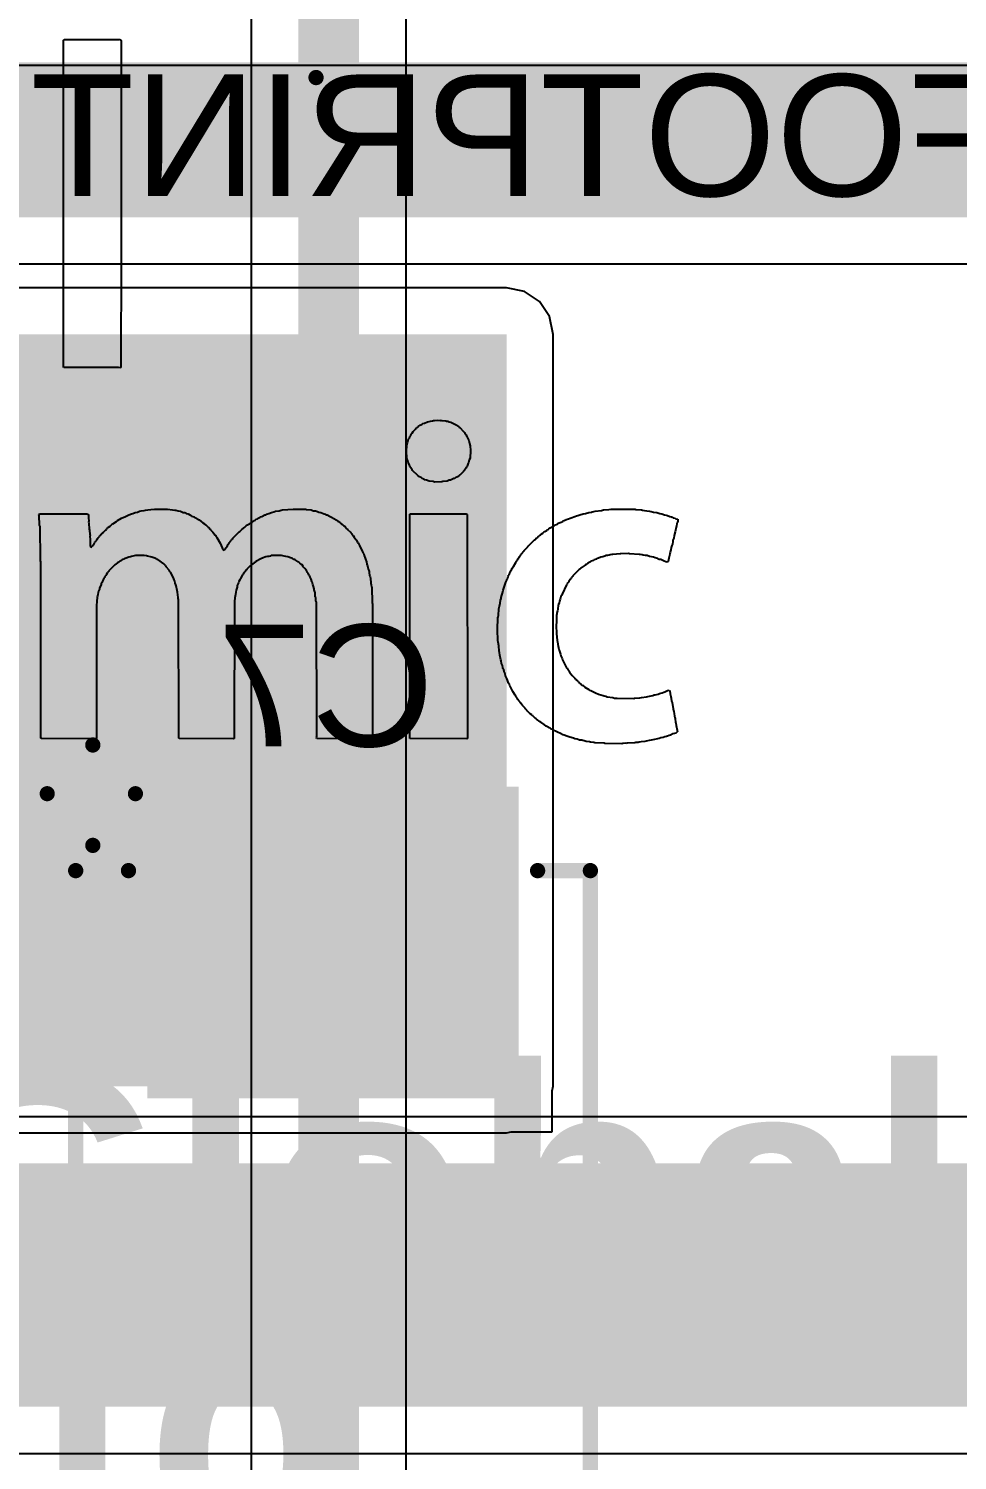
# Model space of a CAD drawing. Header units: inches. Extents: x -21 to 276, y -5 to 220.
# Drawn here: x 34.47 to 42.23, y 24.04 to 35.99 of the extents above; entities that cross this region are included whole.
import ezdxf

# ---------------------------------------------------------------- set-up
doc = ezdxf.new("R2010")
doc.units = ezdxf.units.IN
for name, color, linetype in [('Bottom Layer', 5, 'Continuous'), ('Bottom Overlay', 54, 'Continuous'), ('Bottom Paste', 16, 'Continuous'), ('Bottom Solder', 6, 'Continuous'), ('Ground', 16, 'Continuous'), ('Top Layer', 1, 'Continuous'), ('Top Overlay', 2, 'Continuous')]:
    doc.layers.add(name, color=color, linetype=linetype)
doc.styles.add('Arial', font='', dxfattribs={"height": 0.2})
doc.styles.add('Arial_Bold', font='', dxfattribs={"height": 0.2})
doc.styles.get('Arial').set_extended_font_data('Arial')
doc.styles.get('Arial_Bold').set_extended_font_data('Arial', bold=True)

# ---------------------------------------------------------------- blocks, each defined once
blk = doc.blocks.new('C____D_B_15')
at = {"layer": 'Bottom Layer'}
for points in [[(-4.25, 1.45), (-1.85, 1.45), (-1.85, -1.45), (-4.25, -1.45)], [(1.85, 1.45), (4.25, 1.45), (4.25, -1.45), (1.85, -1.45)]]:
    blk.add_hatch(color=5, dxfattribs=at).paths.add_polyline_path(points)
at = {"layer": 'Bottom Paste'}
for points in [[(-4.25, 1.45), (-1.85, 1.45), (-1.85, -1.45), (-4.25, -1.45)], [(1.85, 1.45), (4.25, 1.45), (4.25, -1.45), (1.85, -1.45)]]:
    blk.add_hatch(color=16, dxfattribs=at).paths.add_polyline_path(points)
at = {"layer": 'Bottom Solder'}
for points in [[(-4.352, 1.552), (-1.748, 1.552), (-1.748, -1.552), (-4.352, -1.552)], [(1.748, 1.552), (4.352, 1.552), (4.352, -1.552), (1.748, -1.552)]]:
    blk.add_hatch(color=6, dxfattribs=at).paths.add_polyline_path(points)
at = {"layer": 'Bottom Overlay'}
for points in [[(-3.65, 1.709, 0.127, 0.127, 0), (-3.65, 2.15, 0.127, 0.127, 0)], [(3.65, 2.15, 0.127, 0.127, 0), (-3.65, 2.15, 0.127, 0.127, 0)], [(3.65, 1.709, 0.127, 0.127, 0), (3.65, 2.15, 0.127, 0.127, 0)], [(-4.293, -2.388, 0.127, 0.127, 0), (-4.293, -1.651, 0.127, 0.127, 0)], [(-3.65, -2.15, 0.127, 0.127, 0), (-3.65, -1.709, 0.127, 0.127, 0)], [(3.65, -2.15, 0.127, 0.127, 0), (3.65, -1.709, 0.127, 0.127, 0)], [(-3.861, -2.007, 0.127, 0.127, 0), (-4.699, -2.007, 0.127, 0.127, 0)], [(3.65, -2.15, 0.127, 0.127, 0), (-3.65, -2.15, 0.127, 0.127, 0)]]:
    blk.add_lwpolyline(points, format="xyseb", dxfattribs=at)
for points in [[(-3.682, 2.15, 0.0635, 0.0635, 1), (-3.618, 2.15, 0.0635, 0.0635, 1)], [(-3.682, 2.15, 0.0635, 0.0635, 1), (-3.618, 2.15, 0.0635, 0.0635, 1)], [(3.618, 2.15, 0.0635, 0.0635, 1), (3.682, 2.15, 0.0635, 0.0635, 1)], [(3.618, 2.15, 0.0635, 0.0635, 1), (3.682, 2.15, 0.0635, 0.0635, 1)], [(-3.682, 1.709, 0.0635, 0.0635, 1), (-3.618, 1.709, 0.0635, 0.0635, 1)], [(3.618, 1.709, 0.0635, 0.0635, 1), (3.682, 1.709, 0.0635, 0.0635, 1)], [(-4.324, -1.651, 0.0635, 0.0635, 1), (-4.261, -1.651, 0.0635, 0.0635, 1)], [(-3.682, -1.709, 0.0635, 0.0635, 1), (-3.618, -1.709, 0.0635, 0.0635, 1)], [(3.618, -1.709, 0.0635, 0.0635, 1), (3.682, -1.709, 0.0635, 0.0635, 1)], [(-4.731, -2.007, 0.0635, 0.0635, 1), (-4.667, -2.007, 0.0635, 0.0635, 1)], [(-3.893, -2.007, 0.0635, 0.0635, 1), (-3.829, -2.007, 0.0635, 0.0635, 1)], [(-3.682, -2.15, 0.0635, 0.0635, 1), (-3.618, -2.15, 0.0635, 0.0635, 1)], [(-3.682, -2.15, 0.0635, 0.0635, 1), (-3.618, -2.15, 0.0635, 0.0635, 1)], [(3.618, -2.15, 0.0635, 0.0635, 1), (3.682, -2.15, 0.0635, 0.0635, 1)], [(3.618, -2.15, 0.0635, 0.0635, 1), (3.682, -2.15, 0.0635, 0.0635, 1)], [(-4.324, -2.388, 0.0635, 0.0635, 1), (-4.261, -2.388, 0.0635, 0.0635, 1)]]:
    blk.add_lwpolyline(points, format="xyseb", close=True, dxfattribs=at)
blk = doc.blocks.new('HC_49S_SMD_52')
at = {"layer": 'Top Overlay'}
for points in [[(-5.715, -2.515, 0.127, 0.127, 0), (-5.715, -1.422, 0.127, 0.127, 0)], [(-5.715, -2.515, 0.127, 0.127, 0), (5.715, -2.515, 0.127, 0.127, 0)]]:
    blk.add_lwpolyline(points, format="xyseb", dxfattribs=at)
blk.add_lwpolyline([(-5.747, -2.515, 0.0635, 0.0635, 1), (-5.683, -2.515, 0.0635, 0.0635, 1)], format="xyseb", close=True, dxfattribs=at)
blk.add_lwpolyline([(-5.747, -2.515, 0.0635, 0.0635, 1), (-5.683, -2.515, 0.0635, 0.0635, 1)], format="xyseb", close=True, dxfattribs=at)

msp = doc.modelspace()

# ---------------------------------------------------------------- hatches: boundary and pattern name
at = {"layer": 'Bottom Layer'}
for points in [[(10.399, 34.417), (57.582, 34.417), (57.582, 35.712), (10.399, 35.712)], [(25.438, 27.163), (38.468, 27.163), (38.468, 33.441), (25.438, 33.441)]]:
    msp.add_hatch(color=5, dxfattribs=at).paths.add_polyline_path(points)
at = {"layer": 'Top Layer'}
msp.add_hatch(color=1, dxfattribs=at).paths.add_polyline_path([(8.763, 24.486), (49.835, 24.486), (49.835, 26.518), (8.763, 26.518)])

# ---------------------------------------------------------------- linework, layer by layer
at = {"layer": 'Bottom Layer'}
for p, q in [((13.774, 34.029), (44.884, 34.029)), ((38.468, 33.829), (25.438, 33.829)), ((38.617, 33.8), (38.468, 33.829)), ((38.743, 33.716), (38.617, 33.8)), ((38.827, 33.59), (38.743, 33.716)), ((38.856, 33.441), (38.827, 33.59)), ((38.856, 27.163), (38.856, 33.441)), ((38.849, 27.125), (38.856, 27.163)), ((38.849, 26.782), (38.849, 27.125)), ((38.468, 26.775), (38.506, 26.782)), ((38.506, 26.782), (38.849, 26.782)), ((29.764, 26.775), (38.468, 26.775))]:
    msp.add_line(p, q, dxfattribs=at)
at = {"layer": 'Ground'}
for p, q in [((36.335, 53.1), (36.335, 22.648)), ((37.63, 22.38), (37.63, 53.1))]:
    msp.add_line(p, q, dxfattribs=at)
msp.add_lwpolyline([(36.982, 22.38, 0.508, 0.508, 0), (36.982, 53.315, 0.508, 0.508, 0)], format="xyseb", dxfattribs=at)
at = {"layer": 'Top Layer'}
for p, q in [((19.893, 35.689), (48.987, 35.689)), ((49.835, 26.906), (28.302, 26.906)), ((8.437, 24.097), (46.5, 24.097))]:
    msp.add_line(p, q, dxfattribs=at)
at = {"layer": 'Top Overlay'}
for p, q in [((34.765, 33.169), (34.767, 35.898)), ((34.767, 35.898), (34.771, 35.902)), ((34.771, 35.902), (34.787, 35.904)), ((34.787, 35.904), (35.23, 35.903)), ((35.23, 35.903), (35.238, 35.906)), ((35.238, 35.906), (35.246, 35.898)), ((35.246, 35.898), (35.249, 35.889)), ((35.249, 35.889), (35.249, 34.096)), ((35.249, 34.093), (35.246, 33.164)), ((35.249, 34.096), (35.249, 34.093)), ((34.769, 33.165), (34.765, 33.169)), ((35.226, 33.163), (34.769, 33.165)), ((35.236, 33.16), (35.226, 33.163)), ((35.246, 33.164), (35.236, 33.16)), ((37.694, 32.636), (37.695, 32.639)), ((37.695, 32.639), (37.7, 32.642)), ((37.7, 32.642), (37.706, 32.648)), ((37.706, 32.648), (37.707, 32.651)), ((37.707, 32.651), (37.712, 32.654)), ((37.712, 32.654), (37.715, 32.657)), ((37.715, 32.657), (37.718, 32.662)), ((37.718, 32.662), (37.729, 32.669)), ((37.729, 32.669), (37.73, 32.672)), ((37.73, 32.672), (37.747, 32.682)), ((37.747, 32.682), (37.752, 32.686)), ((37.752, 32.686), (37.763, 32.691)), ((37.763, 32.691), (37.768, 32.696)), ((37.768, 32.696), (37.781, 32.699)), ((37.781, 32.699), (37.806, 32.71)), ((37.806, 32.71), (37.82, 32.712)), ((37.82, 32.712), (37.831, 32.717)), ((37.831, 32.717), (37.848, 32.719)), ((37.848, 32.719), (37.857, 32.722)), ((37.857, 32.722), (37.864, 32.722)), ((37.864, 32.722), (37.867, 32.722)), ((37.867, 32.722), (37.887, 32.723)), ((37.887, 32.723), (37.914, 32.722)), ((37.914, 32.722), (37.921, 32.724)), ((37.921, 32.724), (37.928, 32.722)), ((37.928, 32.722), (37.96, 32.719)), ((37.96, 32.719), (37.967, 32.717)), ((37.967, 32.717), (37.977, 32.715)), ((37.977, 32.715), (37.989, 32.71)), ((37.989, 32.71), (38.003, 32.707)), ((38.003, 32.707), (38.052, 32.682)), ((38.052, 32.682), (38.057, 32.677)), ((38.057, 32.677), (38.068, 32.67)), ((38.068, 32.67), (38.073, 32.665)), ((38.073, 32.665), (38.078, 32.663)), ((38.078, 32.663), (38.109, 32.631)), ((37.635, 32.516), (37.638, 32.523)), ((37.638, 32.523), (37.64, 32.537)), ((37.64, 32.537), (37.647, 32.554)), ((37.647, 32.554), (37.649, 32.568)), ((37.649, 32.568), (37.657, 32.575)), ((37.657, 32.575), (37.66, 32.588)), ((37.66, 32.588), (37.668, 32.598)), ((37.668, 32.598), (37.673, 32.61)), ((37.673, 32.61), (37.68, 32.617)), ((37.68, 32.617), (37.687, 32.629)), ((37.687, 32.629), (37.694, 32.636)), ((38.109, 32.631), (38.112, 32.627)), ((38.112, 32.627), (38.117, 32.622)), ((38.117, 32.622), (38.119, 32.617)), ((38.119, 32.617), (38.131, 32.601)), ((38.131, 32.601), (38.136, 32.585)), ((38.136, 32.585), (38.14, 32.582)), ((38.14, 32.582), (38.145, 32.57)), ((38.145, 32.57), (38.152, 32.554)), ((38.152, 32.554), (38.154, 32.544)), ((38.154, 32.544), (38.158, 32.529)), ((38.158, 32.529), (38.163, 32.509)), ((37.633, 32.46), (37.635, 32.516)), ((37.635, 32.415), (37.633, 32.46)), ((37.638, 32.399), (37.635, 32.415)), ((37.644, 32.384), (37.638, 32.399)), ((38.163, 32.408), (38.156, 32.392)), ((38.163, 32.509), (38.166, 32.472)), ((38.166, 32.472), (38.163, 32.408)), ((37.647, 32.371), (37.644, 32.384)), ((37.657, 32.35), (37.647, 32.371)), ((37.661, 32.338), (37.657, 32.35)), ((37.673, 32.317), (37.661, 32.338)), ((37.68, 32.31), (37.673, 32.317)), ((37.682, 32.305), (37.68, 32.31)), ((37.726, 32.262), (37.682, 32.305)), ((38.107, 32.296), (38.078, 32.266)), ((38.109, 32.3), (38.107, 32.296)), ((38.117, 32.307), (38.109, 32.3)), ((38.124, 32.319), (38.117, 32.307)), ((38.131, 32.326), (38.124, 32.319)), ((38.133, 32.336), (38.131, 32.326)), ((38.139, 32.341), (38.133, 32.336)), ((38.147, 32.364), (38.139, 32.341)), ((38.151, 32.367), (38.147, 32.364)), ((38.156, 32.392), (38.151, 32.367)), ((37.73, 32.259), (37.726, 32.262)), ((37.739, 32.251), (37.73, 32.259)), ((37.754, 32.245), (37.739, 32.251)), ((37.762, 32.237), (37.754, 32.245)), ((37.777, 32.233), (37.762, 32.237)), ((37.784, 32.226), (37.777, 32.233)), ((37.799, 32.224), (37.784, 32.226)), ((37.822, 32.215), (37.799, 32.224)), ((37.855, 32.212), (37.822, 32.215)), ((37.867, 32.208), (37.855, 32.212)), ((37.926, 32.209), (37.867, 32.208)), ((37.936, 32.211), (37.926, 32.209)), ((37.972, 32.215), (37.936, 32.211)), ((37.989, 32.222), (37.972, 32.215)), ((38, 32.224), (37.989, 32.222)), ((38.026, 32.236), (38, 32.224)), ((38.036, 32.238), (38.026, 32.236)), ((38.043, 32.245), (38.036, 32.238)), ((38.052, 32.248), (38.043, 32.245)), ((38.057, 32.252), (38.052, 32.248)), ((38.073, 32.262), (38.057, 32.252)), ((38.074, 32.265), (38.073, 32.262)), ((38.078, 32.266), (38.074, 32.265)), ((34.561, 31.934), (34.563, 31.939)), ((34.563, 31.927), (34.561, 31.934)), ((34.563, 31.939), (34.567, 31.942)), ((34.566, 31.847), (34.563, 31.927)), ((34.567, 31.942), (34.584, 31.941)), ((34.584, 31.941), (34.961, 31.942)), ((34.961, 31.942), (34.974, 31.937)), ((34.974, 31.937), (34.976, 31.92)), ((34.976, 31.92), (34.975, 31.907)), ((35.25, 31.905), (35.285, 31.921)), ((35.285, 31.921), (35.311, 31.933)), ((35.311, 31.933), (35.334, 31.942)), ((35.334, 31.942), (35.344, 31.945)), ((35.344, 31.945), (35.365, 31.954)), ((35.365, 31.954), (35.384, 31.956)), ((35.384, 31.956), (35.4, 31.964)), ((35.4, 31.964), (35.416, 31.966)), ((35.416, 31.966), (35.439, 31.969)), ((35.439, 31.969), (35.45, 31.974)), ((35.45, 31.974), (35.472, 31.976)), ((35.472, 31.976), (35.497, 31.979)), ((35.497, 31.979), (35.526, 31.981)), ((35.526, 31.981), (35.628, 31.982)), ((35.628, 31.982), (35.635, 31.98)), ((35.635, 31.98), (35.676, 31.976)), ((35.676, 31.976), (35.695, 31.974)), ((35.695, 31.974), (35.704, 31.972)), ((35.704, 31.972), (35.724, 31.966)), ((35.724, 31.966), (35.745, 31.964)), ((35.745, 31.964), (35.766, 31.954)), ((35.766, 31.954), (35.78, 31.952)), ((35.78, 31.952), (35.792, 31.945)), ((35.792, 31.945), (35.807, 31.941)), ((35.807, 31.941), (35.822, 31.933)), ((35.822, 31.933), (35.834, 31.928)), ((35.834, 31.928), (35.839, 31.924)), ((35.839, 31.924), (35.858, 31.917)), ((36.411, 31.917), (36.423, 31.921)), ((36.423, 31.921), (36.449, 31.933)), ((36.449, 31.933), (36.458, 31.935)), ((36.458, 31.935), (36.463, 31.94)), ((36.463, 31.94), (36.482, 31.945)), ((36.482, 31.945), (36.503, 31.954)), ((36.503, 31.954), (36.523, 31.958)), ((36.523, 31.958), (36.536, 31.964)), ((36.536, 31.964), (36.569, 31.968)), ((36.569, 31.968), (36.585, 31.973)), ((36.585, 31.973), (36.595, 31.975)), ((36.595, 31.975), (36.684, 31.982)), ((36.684, 31.982), (36.789, 31.98)), ((36.789, 31.98), (36.796, 31.978)), ((36.796, 31.978), (36.834, 31.975)), ((36.834, 31.975), (36.846, 31.971)), ((36.846, 31.971), (36.855, 31.968)), ((36.855, 31.968), (36.871, 31.966)), ((36.871, 31.966), (36.887, 31.962)), ((36.887, 31.962), (36.9, 31.956)), ((36.9, 31.956), (36.917, 31.953)), ((36.917, 31.953), (36.929, 31.948)), ((36.929, 31.948), (36.944, 31.942)), ((36.944, 31.942), (36.954, 31.94)), ((36.954, 31.94), (36.958, 31.935)), ((36.958, 31.935), (36.968, 31.933)), ((36.968, 31.933), (36.994, 31.921)), ((36.994, 31.921), (37.005, 31.914)), ((37.659, 30.995), (37.661, 31.939)), ((37.661, 31.939), (37.665, 31.942)), ((37.665, 31.942), (37.68, 31.941)), ((37.68, 31.941), (38.129, 31.942)), ((38.129, 31.942), (38.14, 31.937)), ((38.14, 31.937), (38.141, 30.067)), ((39.007, 31.91), (39.038, 31.921)), ((39.038, 31.921), (39.051, 31.925)), ((39.051, 31.925), (39.062, 31.929)), ((39.062, 31.929), (39.081, 31.934)), ((39.081, 31.934), (39.108, 31.942)), ((39.108, 31.942), (39.128, 31.946)), ((39.128, 31.946), (39.155, 31.954)), ((39.155, 31.954), (39.176, 31.956)), ((39.176, 31.956), (39.183, 31.959)), ((39.183, 31.959), (39.196, 31.962)), ((39.196, 31.962), (39.208, 31.965)), ((39.208, 31.965), (39.261, 31.971)), ((39.261, 31.971), (39.277, 31.975)), ((39.277, 31.975), (39.322, 31.978)), ((39.322, 31.978), (39.338, 31.98)), ((39.338, 31.98), (39.425, 31.982)), ((39.425, 31.982), (39.542, 31.98)), ((39.542, 31.98), (39.549, 31.978)), ((39.549, 31.978), (39.596, 31.975)), ((39.596, 31.975), (39.603, 31.973)), ((39.603, 31.973), (39.621, 31.969)), ((39.621, 31.969), (39.64, 31.967)), ((39.64, 31.967), (39.663, 31.965)), ((39.663, 31.965), (39.675, 31.962)), ((39.675, 31.962), (39.695, 31.956)), ((39.695, 31.956), (39.722, 31.953)), ((39.722, 31.953), (39.749, 31.945)), ((39.749, 31.945), (39.765, 31.942)), ((39.765, 31.942), (39.788, 31.934)), ((39.788, 31.934), (39.802, 31.932)), ((39.802, 31.932), (39.811, 31.929)), ((39.811, 31.929), (39.831, 31.921)), ((39.831, 31.921), (39.846, 31.918)), ((34.57, 31.836), (34.566, 31.847)), ((34.573, 31.559), (34.57, 31.836)), ((34.975, 31.907), (34.978, 31.884)), ((34.978, 31.884), (34.976, 31.871)), ((34.976, 31.871), (34.979, 31.864)), ((34.979, 31.864), (34.981, 31.814)), ((34.981, 31.814), (34.983, 31.807)), ((34.983, 31.807), (34.986, 31.77)), ((35.105, 31.796), (35.116, 31.806)), ((35.116, 31.806), (35.121, 31.809)), ((35.121, 31.809), (35.124, 31.812)), ((35.124, 31.812), (35.127, 31.817)), ((35.127, 31.817), (35.135, 31.823)), ((35.135, 31.823), (35.137, 31.827)), ((35.137, 31.827), (35.142, 31.83)), ((35.142, 31.83), (35.155, 31.84)), ((35.155, 31.84), (35.169, 31.852)), ((35.169, 31.852), (35.177, 31.858)), ((35.177, 31.858), (35.208, 31.879)), ((35.208, 31.879), (35.212, 31.881)), ((35.212, 31.881), (35.217, 31.886)), ((35.217, 31.886), (35.25, 31.905)), ((35.858, 31.917), (35.862, 31.912)), ((35.862, 31.912), (35.878, 31.906)), ((35.878, 31.906), (35.883, 31.9)), ((35.883, 31.9), (35.9, 31.891)), ((35.9, 31.891), (35.916, 31.879)), ((35.916, 31.879), (35.929, 31.868)), ((35.929, 31.868), (35.943, 31.859)), ((35.943, 31.859), (35.949, 31.853)), ((35.949, 31.853), (35.954, 31.851)), ((35.954, 31.851), (35.975, 31.83)), ((35.975, 31.83), (35.98, 31.827)), ((35.98, 31.827), (35.991, 31.813)), ((35.991, 31.813), (35.994, 31.809)), ((35.994, 31.809), (35.998, 31.806)), ((35.998, 31.806), (36.004, 31.8)), ((36.004, 31.8), (36.007, 31.796)), ((36.238, 31.795), (36.252, 31.809)), ((36.252, 31.809), (36.257, 31.811)), ((36.257, 31.811), (36.266, 31.82)), ((36.266, 31.82), (36.271, 31.823)), ((36.271, 31.823), (36.28, 31.832)), ((36.28, 31.832), (36.285, 31.834)), ((36.285, 31.834), (36.292, 31.841)), ((36.292, 31.841), (36.304, 31.849)), ((36.304, 31.849), (36.32, 31.86)), ((36.32, 31.86), (36.336, 31.87)), ((36.336, 31.87), (36.341, 31.874)), ((36.341, 31.874), (36.353, 31.881)), ((36.353, 31.881), (36.358, 31.886)), ((36.358, 31.886), (36.367, 31.888)), ((36.367, 31.888), (36.376, 31.898)), ((36.376, 31.898), (36.386, 31.9)), ((36.386, 31.9), (36.393, 31.907)), ((36.393, 31.907), (36.408, 31.913)), ((36.408, 31.913), (36.411, 31.917)), ((37.005, 31.914), (37.026, 31.903)), ((37.026, 31.903), (37.043, 31.893)), ((37.043, 31.893), (37.047, 31.888)), ((37.047, 31.888), (37.059, 31.881)), ((37.059, 31.881), (37.064, 31.877)), ((37.064, 31.877), (37.076, 31.87)), ((37.076, 31.87), (37.08, 31.865)), ((37.08, 31.865), (37.085, 31.863)), ((37.085, 31.863), (37.092, 31.856)), ((37.092, 31.856), (37.097, 31.853)), ((37.097, 31.853), (37.106, 31.844)), ((37.106, 31.844), (37.111, 31.841)), ((37.111, 31.841), (37.117, 31.838)), ((37.117, 31.838), (37.119, 31.833)), ((37.119, 31.833), (37.134, 31.818)), ((37.134, 31.818), (37.138, 31.817)), ((37.138, 31.817), (37.14, 31.812)), ((37.14, 31.812), (37.164, 31.789)), ((38.787, 31.795), (38.803, 31.804)), ((38.803, 31.804), (38.808, 31.809)), ((38.808, 31.809), (38.815, 31.811)), ((38.815, 31.811), (38.822, 31.818)), ((38.822, 31.818), (38.833, 31.825)), ((38.833, 31.825), (38.855, 31.837)), ((38.855, 31.837), (38.859, 31.841)), ((38.859, 31.841), (38.869, 31.844)), ((38.869, 31.844), (38.876, 31.851)), ((38.876, 31.851), (38.891, 31.857)), ((38.891, 31.857), (38.895, 31.86)), ((38.895, 31.86), (38.899, 31.863)), ((38.899, 31.863), (38.925, 31.874)), ((38.925, 31.874), (38.937, 31.879)), ((38.937, 31.879), (38.941, 31.884)), ((38.941, 31.884), (38.964, 31.892)), ((38.964, 31.892), (38.967, 31.895)), ((38.967, 31.895), (38.986, 31.9)), ((38.986, 31.9), (38.998, 31.907)), ((38.998, 31.907), (39.007, 31.91)), ((39.846, 31.918), (39.85, 31.914)), ((39.85, 31.914), (39.861, 31.91)), ((39.861, 31.91), (39.876, 31.907)), ((39.876, 31.907), (39.883, 31.9)), ((39.879, 31.807), (39.877, 31.791)), ((39.881, 31.817), (39.879, 31.807)), ((39.888, 31.843), (39.881, 31.817)), ((39.883, 31.9), (39.9, 31.897)), ((39.891, 31.859), (39.888, 31.843)), ((39.894, 31.87), (39.891, 31.859)), ((39.899, 31.872), (39.894, 31.87)), ((39.9, 31.897), (39.899, 31.872)), ((34.986, 31.77), (34.988, 31.763)), ((34.988, 31.763), (34.986, 31.753)), ((34.986, 31.753), (34.988, 31.73)), ((34.988, 31.73), (34.99, 31.669)), ((35.009, 31.674), (35.016, 31.685)), ((35.016, 31.685), (35.021, 31.69)), ((35.021, 31.69), (35.026, 31.702)), ((35.026, 31.702), (35.033, 31.709)), ((35.033, 31.709), (35.035, 31.714)), ((35.035, 31.714), (35.044, 31.723)), ((35.044, 31.723), (35.051, 31.735)), ((35.051, 31.735), (35.056, 31.739)), ((35.056, 31.739), (35.058, 31.744)), ((35.058, 31.744), (35.068, 31.753)), ((35.068, 31.753), (35.07, 31.758)), ((35.07, 31.758), (35.08, 31.768)), ((35.08, 31.768), (35.082, 31.772)), ((35.082, 31.772), (35.09, 31.778)), ((35.09, 31.778), (35.095, 31.785)), ((35.095, 31.785), (35.1, 31.788)), ((35.1, 31.788), (35.105, 31.796)), ((36.007, 31.796), (36.011, 31.793)), ((36.011, 31.793), (36.014, 31.789)), ((36.014, 31.789), (36.024, 31.776)), ((36.024, 31.776), (36.03, 31.768)), ((36.03, 31.768), (36.035, 31.763)), ((36.035, 31.763), (36.042, 31.751)), ((36.042, 31.751), (36.047, 31.746)), ((36.047, 31.746), (36.075, 31.697)), ((36.075, 31.697), (36.093, 31.657)), ((36.135, 31.675), (36.143, 31.688)), ((36.143, 31.688), (36.147, 31.692)), ((36.147, 31.692), (36.154, 31.704)), ((36.154, 31.704), (36.159, 31.709)), ((36.159, 31.709), (36.162, 31.714)), ((36.162, 31.714), (36.171, 31.723)), ((36.171, 31.723), (36.173, 31.728)), ((36.173, 31.728), (36.183, 31.737)), ((36.183, 31.737), (36.185, 31.742)), ((36.185, 31.742), (36.204, 31.761)), ((36.204, 31.761), (36.206, 31.765)), ((36.206, 31.765), (36.233, 31.792)), ((36.233, 31.792), (36.238, 31.795)), ((37.164, 31.789), (37.166, 31.784)), ((37.166, 31.784), (37.173, 31.777)), ((37.173, 31.777), (37.175, 31.772)), ((37.175, 31.772), (37.179, 31.766)), ((37.179, 31.766), (37.182, 31.765)), ((37.182, 31.765), (37.185, 31.761)), ((37.185, 31.761), (37.195, 31.748)), ((37.195, 31.748), (37.201, 31.739)), ((37.201, 31.739), (37.211, 31.725)), ((37.211, 31.725), (37.213, 31.721)), ((37.213, 31.721), (37.218, 31.716)), ((37.218, 31.716), (37.222, 31.704)), ((37.222, 31.704), (37.227, 31.699)), ((37.227, 31.699), (37.239, 31.678)), ((38.647, 31.671), (38.702, 31.726)), ((38.702, 31.726), (38.707, 31.729)), ((38.707, 31.729), (38.718, 31.741)), ((38.718, 31.741), (38.723, 31.743)), ((38.723, 31.743), (38.733, 31.752)), ((38.733, 31.752), (38.737, 31.755)), ((38.737, 31.755), (38.747, 31.764)), ((38.747, 31.764), (38.751, 31.766)), ((38.751, 31.766), (38.758, 31.773)), ((38.758, 31.773), (38.77, 31.78)), ((38.77, 31.78), (38.775, 31.785)), ((38.775, 31.785), (38.78, 31.788)), ((38.78, 31.788), (38.787, 31.795)), ((39.853, 31.69), (39.849, 31.678)), ((39.856, 31.711), (39.853, 31.69)), ((39.858, 31.718), (39.856, 31.711)), ((39.864, 31.738), (39.858, 31.721)), ((39.858, 31.721), (39.858, 31.718)), ((39.867, 31.761), (39.864, 31.738)), ((39.877, 31.791), (39.867, 31.761)), ((34.99, 31.669), (34.994, 31.665)), ((34.994, 31.665), (35.001, 31.668)), ((35.001, 31.668), (35.009, 31.674)), ((35.273, 31.565), (35.261, 31.56)), ((35.277, 31.568), (35.273, 31.565)), ((35.29, 31.572), (35.277, 31.568)), ((35.311, 31.581), (35.29, 31.572)), ((35.325, 31.583), (35.311, 31.581)), ((35.334, 31.586), (35.325, 31.583)), ((35.345, 31.589), (35.334, 31.586)), ((35.369, 31.593), (35.345, 31.589)), ((35.376, 31.595), (35.369, 31.593)), ((35.439, 31.594), (35.376, 31.595)), ((35.46, 31.592), (35.439, 31.594)), ((35.469, 31.589), (35.46, 31.592)), ((35.494, 31.583), (35.469, 31.589)), ((35.503, 31.581), (35.494, 31.583)), ((35.52, 31.574), (35.503, 31.581)), ((35.529, 31.572), (35.52, 31.574)), ((35.541, 31.567), (35.529, 31.572)), ((35.545, 31.562), (35.541, 31.567)), ((35.555, 31.56), (35.545, 31.562)), ((36.093, 31.657), (36.102, 31.642)), ((36.102, 31.642), (36.109, 31.64)), ((36.109, 31.64), (36.115, 31.646)), ((36.115, 31.646), (36.124, 31.662)), ((36.124, 31.662), (36.135, 31.675)), ((36.416, 31.567), (36.374, 31.543)), ((36.435, 31.574), (36.416, 31.567)), ((36.448, 31.58), (36.435, 31.574)), ((36.457, 31.582), (36.448, 31.58)), ((36.471, 31.585), (36.457, 31.582)), ((36.481, 31.587), (36.471, 31.585)), ((36.494, 31.59), (36.481, 31.587)), ((36.501, 31.593), (36.494, 31.59)), ((36.578, 31.595), (36.501, 31.593)), ((36.587, 31.593), (36.578, 31.595)), ((36.611, 31.59), (36.587, 31.593)), ((36.623, 31.586), (36.611, 31.59)), ((36.641, 31.583), (36.623, 31.586)), ((36.663, 31.574), (36.641, 31.583)), ((36.677, 31.572), (36.663, 31.574)), ((36.691, 31.562), (36.677, 31.572)), ((36.695, 31.56), (36.691, 31.562)), ((37.239, 31.678), (37.265, 31.624)), ((37.265, 31.624), (37.269, 31.613)), ((37.269, 31.613), (37.274, 31.608)), ((37.274, 31.608), (37.277, 31.593)), ((37.277, 31.593), (37.286, 31.573)), ((37.286, 31.573), (37.288, 31.563)), ((37.288, 31.563), (37.297, 31.542)), ((38.558, 31.556), (38.565, 31.568)), ((38.565, 31.568), (38.569, 31.573)), ((38.569, 31.573), (38.577, 31.585)), ((38.577, 31.585), (38.581, 31.589)), ((38.581, 31.589), (38.588, 31.601)), ((38.588, 31.601), (38.593, 31.606)), ((38.593, 31.606), (38.595, 31.61)), ((38.595, 31.61), (38.605, 31.62)), ((38.605, 31.62), (38.607, 31.624)), ((38.607, 31.624), (38.614, 31.631)), ((38.614, 31.631), (38.616, 31.636)), ((38.616, 31.636), (38.626, 31.646)), ((38.626, 31.646), (38.628, 31.65)), ((38.628, 31.65), (38.645, 31.667)), ((38.645, 31.667), (38.647, 31.671)), ((39.218, 31.565), (39.207, 31.56)), ((39.222, 31.568), (39.218, 31.565)), ((39.235, 31.572), (39.222, 31.568)), ((39.256, 31.581), (39.235, 31.572)), ((39.272, 31.583), (39.256, 31.581)), ((39.288, 31.589), (39.272, 31.583)), ((39.301, 31.593), (39.288, 31.589)), ((39.31, 31.595), (39.301, 31.593)), ((39.326, 31.597), (39.31, 31.595)), ((39.333, 31.6), (39.326, 31.597)), ((39.347, 31.602), (39.333, 31.6)), ((39.355, 31.604), (39.347, 31.602)), ((39.416, 31.607), (39.355, 31.604)), ((39.423, 31.609), (39.416, 31.607)), ((39.486, 31.611), (39.423, 31.609)), ((39.496, 31.608), (39.486, 31.611)), ((39.575, 31.604), (39.496, 31.608)), ((39.584, 31.602), (39.575, 31.604)), ((39.601, 31.6), (39.584, 31.602)), ((39.608, 31.597), (39.601, 31.6)), ((39.627, 31.595), (39.608, 31.597)), ((39.643, 31.593), (39.627, 31.595)), ((39.663, 31.587), (39.643, 31.593)), ((39.678, 31.583), (39.663, 31.587)), ((39.695, 31.581), (39.678, 31.583)), ((39.708, 31.575), (39.695, 31.581)), ((39.732, 31.569), (39.708, 31.575)), ((39.744, 31.562), (39.732, 31.569)), ((39.758, 31.56), (39.744, 31.562)), ((39.823, 31.573), (39.818, 31.545)), ((39.829, 31.593), (39.823, 31.573)), ((39.832, 31.61), (39.829, 31.593)), ((39.834, 31.62), (39.832, 31.61)), ((39.838, 31.633), (39.834, 31.62)), ((39.84, 31.642), (39.838, 31.633)), ((39.844, 31.66), (39.84, 31.642)), ((39.849, 31.678), (39.844, 31.66)), ((34.575, 31.549), (34.573, 31.559)), ((34.577, 31.542), (34.575, 31.549)), ((34.577, 31.54), (34.577, 31.542)), ((34.577, 30.068), (34.577, 31.54)), ((35.131, 31.446), (35.122, 31.432)), ((35.134, 31.451), (35.131, 31.446)), ((35.143, 31.46), (35.134, 31.451)), ((35.145, 31.465), (35.143, 31.46)), ((35.157, 31.477), (35.145, 31.465)), ((35.159, 31.481), (35.157, 31.477)), ((35.179, 31.501), (35.159, 31.481)), ((35.184, 31.504), (35.179, 31.501)), ((35.196, 31.515), (35.184, 31.504)), ((35.217, 31.532), (35.196, 31.515)), ((35.229, 31.539), (35.217, 31.532)), ((35.236, 31.546), (35.229, 31.539)), ((35.24, 31.548), (35.236, 31.546)), ((35.252, 31.553), (35.24, 31.548)), ((35.257, 31.558), (35.252, 31.553)), ((35.261, 31.56), (35.257, 31.558)), ((35.603, 31.526), (35.555, 31.56)), ((35.609, 31.518), (35.603, 31.526)), ((35.614, 31.515), (35.609, 31.518)), ((35.617, 31.512), (35.614, 31.515)), ((35.619, 31.507), (35.617, 31.512)), ((35.625, 31.501), (35.619, 31.507)), ((35.648, 31.472), (35.625, 31.501)), ((35.655, 31.46), (35.648, 31.472)), ((35.659, 31.455), (35.655, 31.46)), ((35.676, 31.425), (35.659, 31.455)), ((36.274, 31.451), (36.267, 31.439)), ((36.281, 31.458), (36.274, 31.451)), ((36.284, 31.462), (36.281, 31.458)), ((36.295, 31.474), (36.284, 31.462)), ((36.298, 31.479), (36.295, 31.474)), ((36.322, 31.504), (36.298, 31.479)), ((36.327, 31.506), (36.322, 31.504)), ((36.336, 31.515), (36.327, 31.506)), ((36.358, 31.532), (36.336, 31.515)), ((36.369, 31.539), (36.358, 31.532)), ((36.374, 31.543), (36.369, 31.539)), ((36.702, 31.558), (36.695, 31.56)), ((36.719, 31.548), (36.702, 31.558)), ((36.726, 31.541), (36.719, 31.548)), ((36.731, 31.539), (36.726, 31.541)), ((36.738, 31.532), (36.731, 31.539)), ((36.742, 31.529), (36.738, 31.532)), ((36.754, 31.518), (36.742, 31.529)), ((36.759, 31.515), (36.754, 31.518)), ((36.769, 31.502), (36.759, 31.515)), ((36.772, 31.498), (36.769, 31.502)), ((36.783, 31.486), (36.772, 31.498)), ((36.795, 31.47), (36.783, 31.486)), ((36.805, 31.453), (36.795, 31.47)), ((36.81, 31.447), (36.805, 31.453)), ((36.816, 31.432), (36.81, 31.447)), ((37.297, 31.542), (37.301, 31.522)), ((37.301, 31.522), (37.307, 31.509)), ((37.307, 31.509), (37.309, 31.493)), ((37.309, 31.493), (37.312, 31.484)), ((37.312, 31.484), (37.319, 31.46)), ((37.319, 31.46), (37.321, 31.451)), ((37.321, 31.451), (37.323, 31.427)), ((38.49, 31.432), (38.498, 31.454)), ((38.498, 31.454), (38.501, 31.458)), ((38.501, 31.458), (38.507, 31.473)), ((38.507, 31.473), (38.513, 31.479)), ((38.513, 31.479), (38.515, 31.488)), ((38.515, 31.488), (38.525, 31.502)), ((38.525, 31.502), (38.544, 31.535)), ((38.544, 31.535), (38.548, 31.54)), ((38.548, 31.54), (38.551, 31.547)), ((38.551, 31.547), (38.555, 31.552)), ((38.555, 31.552), (38.558, 31.556)), ((39.075, 31.478), (39.022, 31.425)), ((39.08, 31.48), (39.075, 31.478)), ((39.089, 31.489), (39.08, 31.48)), ((39.094, 31.492), (39.089, 31.489)), ((39.099, 31.496), (39.094, 31.492)), ((39.115, 31.508), (39.099, 31.496)), ((39.127, 31.515), (39.115, 31.508)), ((39.132, 31.52), (39.127, 31.515)), ((39.148, 31.529), (39.132, 31.52)), ((39.169, 31.541), (39.148, 31.529)), ((39.174, 31.546), (39.169, 31.541)), ((39.193, 31.553), (39.174, 31.546)), ((39.197, 31.558), (39.193, 31.553)), ((39.207, 31.56), (39.197, 31.558)), ((39.779, 31.55), (39.758, 31.56)), ((39.805, 31.539), (39.779, 31.55)), ((39.814, 31.541), (39.805, 31.539)), ((39.818, 31.545), (39.814, 31.541)), ((35.068, 31.322), (35.066, 31.312)), ((35.08, 31.352), (35.068, 31.322)), ((35.082, 31.362), (35.08, 31.352)), ((35.085, 31.365), (35.082, 31.362)), ((35.091, 31.38), (35.085, 31.365)), ((35.098, 31.392), (35.091, 31.38)), ((35.103, 31.404), (35.098, 31.392)), ((35.11, 31.411), (35.103, 31.404)), ((35.112, 31.42), (35.11, 31.411)), ((35.12, 31.427), (35.112, 31.42)), ((35.122, 31.432), (35.12, 31.427)), ((35.687, 31.399), (35.676, 31.425)), ((35.69, 31.39), (35.687, 31.399)), ((35.696, 31.379), (35.69, 31.39)), ((35.699, 31.362), (35.696, 31.379)), ((35.704, 31.35), (35.699, 31.362)), ((35.707, 31.342), (35.704, 31.35)), ((35.71, 31.328), (35.707, 31.342)), ((35.712, 31.316), (35.71, 31.328)), ((36.216, 31.329), (36.208, 31.305)), ((36.218, 31.345), (36.216, 31.329)), ((36.227, 31.366), (36.218, 31.345)), ((36.232, 31.378), (36.227, 31.366)), ((36.239, 31.39), (36.232, 31.378)), ((36.244, 31.401), (36.239, 31.39)), ((36.262, 31.434), (36.244, 31.401)), ((36.267, 31.439), (36.262, 31.434)), ((36.821, 31.427), (36.816, 31.432)), ((36.823, 31.423), (36.821, 31.427)), ((36.826, 31.413), (36.823, 31.423)), ((36.833, 31.401), (36.826, 31.413)), ((36.835, 31.397), (36.833, 31.401)), ((36.84, 31.378), (36.835, 31.397)), ((36.843, 31.374), (36.84, 31.378)), ((36.847, 31.362), (36.843, 31.374)), ((36.849, 31.352), (36.847, 31.362)), ((36.856, 31.336), (36.849, 31.352)), ((36.859, 31.317), (36.856, 31.336)), ((37.323, 31.427), (37.328, 31.416)), ((37.328, 31.416), (37.33, 31.406)), ((37.33, 31.406), (37.334, 31.363)), ((37.334, 31.363), (37.337, 31.35)), ((37.337, 31.35), (37.34, 31.333)), ((37.34, 31.333), (37.342, 31.326)), ((37.342, 31.326), (37.346, 31.201)), ((38.439, 31.304), (38.447, 31.331)), ((38.447, 31.331), (38.459, 31.362)), ((38.459, 31.362), (38.462, 31.371)), ((38.462, 31.371), (38.469, 31.387)), ((38.469, 31.387), (38.474, 31.403)), ((38.474, 31.403), (38.478, 31.406)), ((38.478, 31.406), (38.481, 31.419)), ((38.481, 31.419), (38.485, 31.427)), ((38.485, 31.427), (38.49, 31.432)), ((38.968, 31.35), (38.931, 31.272)), ((38.973, 31.355), (38.968, 31.35)), ((38.978, 31.366), (38.973, 31.355)), ((38.985, 31.373), (38.978, 31.366)), ((38.987, 31.378), (38.985, 31.373)), ((38.999, 31.394), (38.987, 31.378)), ((39.001, 31.399), (38.999, 31.394)), ((39.008, 31.406), (39.001, 31.399)), ((39.011, 31.411), (39.008, 31.406)), ((39.02, 31.42), (39.011, 31.411)), ((39.022, 31.425), (39.02, 31.42)), ((35.044, 31.209), (35.042, 31.178)), ((35.047, 31.247), (35.044, 31.209)), ((35.049, 31.256), (35.047, 31.247)), ((35.054, 31.268), (35.049, 31.256)), ((35.056, 31.286), (35.054, 31.268)), ((35.058, 31.296), (35.056, 31.286)), ((35.066, 31.312), (35.058, 31.296)), ((35.719, 31.288), (35.712, 31.316)), ((35.723, 31.244), (35.719, 31.288)), ((35.725, 31.235), (35.723, 31.244)), ((35.727, 31.228), (35.725, 31.235)), ((35.73, 30.068), (35.727, 31.228)), ((36.196, 31.21), (36.193, 30.065)), ((36.198, 31.241), (36.196, 31.21)), ((36.203, 31.269), (36.198, 31.241)), ((36.206, 31.289), (36.203, 31.269)), ((36.208, 31.305), (36.206, 31.289)), ((36.861, 31.308), (36.859, 31.317)), ((36.866, 31.291), (36.861, 31.308)), ((36.868, 31.284), (36.866, 31.291)), ((36.87, 31.249), (36.868, 31.284)), ((36.873, 31.242), (36.87, 31.249)), ((36.875, 31.216), (36.873, 31.242)), ((36.88, 31.204), (36.875, 31.216)), ((36.882, 30.082), (36.88, 31.204)), ((38.413, 31.196), (38.418, 31.222)), ((38.418, 31.222), (38.422, 31.235)), ((38.422, 31.235), (38.424, 31.244)), ((38.424, 31.244), (38.427, 31.264)), ((38.427, 31.264), (38.433, 31.279)), ((38.433, 31.279), (38.439, 31.304)), ((38.91, 31.214), (38.906, 31.196)), ((38.917, 31.23), (38.91, 31.214)), ((38.921, 31.251), (38.917, 31.23)), ((38.929, 31.263), (38.921, 31.251)), ((38.931, 31.272), (38.929, 31.263)), ((35.042, 31.178), (35.043, 30.067)), ((37.346, 31.201), (37.348, 31.189)), ((37.348, 31.189), (37.349, 30.068)), ((38.396, 31.075), (38.398, 31.082)), ((38.398, 31.082), (38.4, 31.092)), ((38.4, 31.092), (38.404, 31.149)), ((38.404, 31.149), (38.406, 31.159)), ((38.406, 31.159), (38.41, 31.171)), ((38.41, 31.171), (38.413, 31.196)), ((38.886, 31.092), (38.884, 31.04)), ((38.89, 31.123), (38.886, 31.092)), ((38.892, 31.133), (38.89, 31.123)), ((38.895, 31.144), (38.892, 31.133)), ((38.9, 31.181), (38.895, 31.144)), ((38.906, 31.196), (38.9, 31.181)), ((37.659, 30.993), (37.659, 30.995)), ((37.66, 30.065), (37.659, 30.993)), ((38.393, 30.977), (38.396, 31.075)), ((38.396, 30.883), (38.393, 30.977)), ((38.884, 31.04), (38.882, 31.01)), ((38.882, 31.01), (38.884, 30.944)), ((38.399, 30.87), (38.396, 30.883)), ((38.402, 30.839), (38.399, 30.87)), ((38.884, 30.944), (38.89, 30.884)), ((38.89, 30.884), (38.893, 30.873)), ((38.893, 30.873), (38.897, 30.853)), ((38.897, 30.853), (38.899, 30.835)), ((38.405, 30.796), (38.402, 30.839)), ((38.41, 30.784), (38.405, 30.796)), ((38.412, 30.763), (38.41, 30.784)), ((38.415, 30.747), (38.412, 30.763)), ((38.417, 30.737), (38.415, 30.747)), ((38.42, 30.724), (38.417, 30.737)), ((38.423, 30.715), (38.42, 30.724)), ((38.899, 30.835), (38.904, 30.816)), ((38.904, 30.816), (38.907, 30.805)), ((38.907, 30.805), (38.912, 30.787)), ((38.912, 30.787), (38.919, 30.77)), ((38.919, 30.77), (38.921, 30.756)), ((38.921, 30.756), (38.931, 30.735)), ((38.931, 30.735), (38.936, 30.723)), ((38.426, 30.693), (38.423, 30.715)), ((38.433, 30.676), (38.426, 30.693)), ((38.436, 30.66), (38.433, 30.676)), ((38.438, 30.65), (38.436, 30.66)), ((38.444, 30.64), (38.438, 30.65)), ((38.447, 30.625), (38.444, 30.64)), ((38.45, 30.615), (38.447, 30.625)), ((38.456, 30.605), (38.45, 30.615)), ((38.459, 30.589), (38.456, 30.605)), ((38.936, 30.723), (38.943, 30.707)), ((38.943, 30.707), (38.95, 30.695)), ((38.95, 30.695), (38.954, 30.683)), ((38.954, 30.683), (38.957, 30.679)), ((38.957, 30.679), (38.961, 30.674)), ((38.961, 30.674), (38.966, 30.662)), ((38.966, 30.662), (38.968, 30.657)), ((38.968, 30.657), (38.973, 30.653)), ((38.973, 30.653), (38.983, 30.636)), ((38.983, 30.636), (38.987, 30.632)), ((38.987, 30.632), (38.994, 30.62)), ((38.994, 30.62), (39.017, 30.591)), ((38.469, 30.568), (38.459, 30.589)), ((38.476, 30.552), (38.469, 30.568)), ((38.485, 30.528), (38.476, 30.552)), ((38.492, 30.517), (38.485, 30.528)), ((38.494, 30.507), (38.492, 30.517)), ((38.499, 30.503), (38.494, 30.507)), ((38.501, 30.498), (38.499, 30.503)), ((38.508, 30.481), (38.501, 30.498)), ((39.017, 30.591), (39.034, 30.573)), ((39.034, 30.573), (39.035, 30.569)), ((39.035, 30.569), (39.04, 30.567)), ((39.04, 30.567), (39.046, 30.561)), ((39.046, 30.561), (39.047, 30.558)), ((39.047, 30.558), (39.052, 30.555)), ((39.052, 30.555), (39.055, 30.552)), ((39.055, 30.552), (39.058, 30.547)), ((39.058, 30.547), (39.066, 30.541)), ((39.066, 30.541), (39.068, 30.537)), ((39.068, 30.537), (39.073, 30.534)), ((39.073, 30.534), (39.082, 30.525)), ((39.082, 30.525), (39.087, 30.523)), ((39.087, 30.523), (39.096, 30.513)), ((39.096, 30.513), (39.101, 30.511)), ((39.101, 30.511), (39.122, 30.494)), ((39.122, 30.494), (39.155, 30.476)), ((38.52, 30.46), (38.508, 30.481)), ((38.539, 30.427), (38.52, 30.46)), ((38.546, 30.42), (38.539, 30.427)), ((38.548, 30.413), (38.546, 30.42)), ((38.553, 30.409), (38.548, 30.413)), ((38.562, 30.392), (38.553, 30.409)), ((38.571, 30.382), (38.562, 30.392)), ((38.581, 30.369), (38.571, 30.382)), ((38.584, 30.364), (38.581, 30.369)), ((39.155, 30.476), (39.16, 30.471)), ((39.16, 30.471), (39.171, 30.466)), ((39.171, 30.466), (39.216, 30.445)), ((39.216, 30.445), (39.231, 30.439)), ((39.231, 30.439), (39.235, 30.436)), ((39.235, 30.436), (39.255, 30.432)), ((39.255, 30.432), (39.275, 30.424)), ((39.275, 30.424), (39.284, 30.422)), ((39.284, 30.422), (39.296, 30.419)), ((39.296, 30.419), (39.308, 30.415)), ((39.308, 30.415), (39.357, 30.408)), ((39.357, 30.408), (39.37, 30.404)), ((39.37, 30.404), (39.391, 30.402)), ((39.391, 30.402), (39.531, 30.4)), ((39.531, 30.4), (39.538, 30.403)), ((39.538, 30.403), (39.582, 30.405)), ((39.582, 30.405), (39.594, 30.41)), ((39.594, 30.41), (39.637, 30.413)), ((39.637, 30.413), (39.649, 30.418)), ((39.649, 30.418), (39.661, 30.42)), ((39.661, 30.42), (39.689, 30.425)), ((39.689, 30.425), (39.701, 30.43)), ((39.701, 30.43), (39.71, 30.432)), ((39.71, 30.432), (39.734, 30.437)), ((39.734, 30.437), (39.746, 30.443)), ((39.746, 30.443), (39.756, 30.445)), ((39.756, 30.445), (39.769, 30.449)), ((39.769, 30.449), (39.782, 30.454)), ((39.782, 30.454), (39.791, 30.457)), ((39.791, 30.457), (39.812, 30.466)), ((39.812, 30.466), (39.826, 30.471)), ((39.826, 30.471), (39.832, 30.465)), ((39.832, 30.465), (39.836, 30.438)), ((39.836, 30.438), (39.838, 30.429)), ((39.838, 30.429), (39.841, 30.418)), ((39.841, 30.418), (39.844, 30.402)), ((39.844, 30.402), (39.846, 30.378)), ((39.846, 30.378), (39.851, 30.366)), ((39.851, 30.366), (39.859, 30.314)), ((38.591, 30.357), (38.584, 30.364)), ((38.593, 30.352), (38.591, 30.357)), ((38.602, 30.343), (38.593, 30.352)), ((38.605, 30.338), (38.602, 30.343)), ((38.612, 30.331), (38.605, 30.338)), ((38.614, 30.327), (38.612, 30.331)), ((38.623, 30.32), (38.614, 30.327)), ((38.626, 30.315), (38.623, 30.32)), ((38.638, 30.303), (38.626, 30.315)), ((38.64, 30.298), (38.638, 30.303)), ((38.666, 30.273), (38.64, 30.298)), ((38.68, 30.263), (38.666, 30.273)), ((38.682, 30.258), (38.68, 30.263)), ((38.686, 30.255), (38.682, 30.258)), ((38.69, 30.253), (38.686, 30.255)), ((38.709, 30.234), (38.69, 30.253)), ((39.859, 30.314), (39.863, 30.301)), ((39.863, 30.301), (39.865, 30.291)), ((39.865, 30.291), (39.867, 30.275)), ((39.867, 30.275), (39.87, 30.254)), ((39.87, 30.254), (39.874, 30.242)), ((38.714, 30.232), (38.709, 30.234)), ((38.718, 30.227), (38.714, 30.232)), ((38.73, 30.22), (38.718, 30.227)), ((38.737, 30.213), (38.73, 30.22)), ((38.749, 30.206), (38.737, 30.213)), ((38.753, 30.202), (38.749, 30.206)), ((38.782, 30.182), (38.753, 30.202)), ((38.798, 30.17), (38.782, 30.182)), ((38.815, 30.161), (38.798, 30.17)), ((38.819, 30.159), (38.815, 30.161)), ((38.824, 30.154), (38.819, 30.159)), ((38.833, 30.152), (38.824, 30.154)), ((38.841, 30.145), (38.833, 30.152)), ((38.859, 30.138), (38.841, 30.145)), ((38.864, 30.133), (38.859, 30.138)), ((38.876, 30.128), (38.864, 30.133)), ((38.887, 30.121), (38.876, 30.128)), ((39.874, 30.242), (39.877, 30.233)), ((39.877, 30.233), (39.879, 30.2)), ((39.879, 30.2), (39.881, 30.193)), ((39.881, 30.193), (39.886, 30.176)), ((39.886, 30.176), (39.892, 30.135)), ((39.892, 30.135), (39.895, 30.125)), ((34.581, 30.065), (34.577, 30.068)), ((35.039, 30.063), (34.581, 30.065)), ((35.043, 30.067), (35.039, 30.063)), ((35.733, 30.065), (35.73, 30.068)), ((36.186, 30.063), (35.733, 30.065)), ((36.193, 30.065), (36.186, 30.063)), ((36.88, 30.075), (36.882, 30.082)), ((36.883, 30.065), (36.88, 30.075)), ((37.343, 30.063), (36.883, 30.065)), ((37.349, 30.068), (37.343, 30.063)), ((38.136, 30.063), (37.66, 30.065)), ((38.141, 30.067), (38.136, 30.063)), ((38.892, 30.119), (38.887, 30.121)), ((38.918, 30.107), (38.892, 30.119)), ((38.939, 30.098), (38.918, 30.107)), ((38.948, 30.095), (38.939, 30.098)), ((38.97, 30.086), (38.948, 30.095)), ((38.979, 30.084), (38.97, 30.086)), ((38.995, 30.077), (38.979, 30.084)), ((39.007, 30.074), (38.995, 30.077)), ((39.017, 30.072), (39.007, 30.074)), ((39.027, 30.068), (39.017, 30.072)), ((39.039, 30.064), (39.027, 30.068)), ((39.059, 30.06), (39.039, 30.064)), ((39.071, 30.055), (39.059, 30.06)), ((39.078, 30.053), (39.071, 30.055)), ((39.096, 30.051), (39.078, 30.053)), ((39.125, 30.044), (39.096, 30.051)), ((39.132, 30.041), (39.125, 30.044)), ((39.16, 30.039), (39.132, 30.041)), ((39.169, 30.037), (39.16, 30.039)), ((39.197, 30.032), (39.169, 30.037)), ((39.204, 30.03), (39.197, 30.032)), ((39.282, 30.027), (39.204, 30.03)), ((39.289, 30.025), (39.282, 30.027)), ((39.432, 30.023), (39.289, 30.025)), ((39.439, 30.025), (39.432, 30.023)), ((39.465, 30.027), (39.439, 30.025)), ((39.472, 30.025), (39.465, 30.027)), ((39.475, 30.026), (39.472, 30.025)), ((39.54, 30.03), (39.475, 30.026)), ((39.547, 30.032), (39.54, 30.03)), ((39.566, 30.034), (39.547, 30.032)), ((39.575, 30.037), (39.566, 30.034)), ((39.592, 30.039), (39.575, 30.037)), ((39.622, 30.041), (39.592, 30.039)), ((39.635, 30.045), (39.622, 30.041)), ((39.658, 30.05), (39.635, 30.045)), ((39.677, 30.052), (39.658, 30.05)), ((39.705, 30.059), (39.677, 30.052)), ((39.728, 30.063), (39.705, 30.059)), ((39.744, 30.067), (39.728, 30.063)), ((39.756, 30.072), (39.744, 30.067)), ((39.775, 30.074), (39.756, 30.072)), ((39.791, 30.081), (39.775, 30.074)), ((39.803, 30.084), (39.791, 30.081)), ((39.812, 30.086), (39.803, 30.084)), ((39.825, 30.092), (39.812, 30.086)), ((39.838, 30.095), (39.825, 30.092)), ((39.858, 30.104), (39.838, 30.095)), ((39.871, 30.107), (39.858, 30.104)), ((39.883, 30.112), (39.871, 30.107)), ((39.895, 30.125), (39.883, 30.112))]:
    msp.add_line(p, q, dxfattribs=at)

# ---------------------------------------------------------------- block references
msp.add_blockref('HC_49S_SMD_52', (42.591, 38.1))
at = {"rotation": 270}
msp.add_blockref('C____D_B_15', (37.018, 25.313), dxfattribs=at)

# ---------------------------------------------------------------- texts
at = {"layer": 'Bottom Overlay', "style": 'Arial', "text_generation_flag": 2}
msp.add_text('ZERO CARBON FOOTPRINT', height=1.016, rotation=360, dxfattribs=at).set_placement((53.492, 34.595))
msp.add_text('C7', height=1.016, dxfattribs=at).set_placement((37.864, 30.001))
at = {"layer": 'Top Overlay', "style": 'Arial_Bold'}
for s, p in [('© Netavo Global Data', (20.305, 25.278)), ('Services Ltd', (20.305, 23.304))]:
    msp.add_text(s, height=2.032, rotation=360, dxfattribs=at).set_placement(p)

doc.saveas('drawing.dxf')
